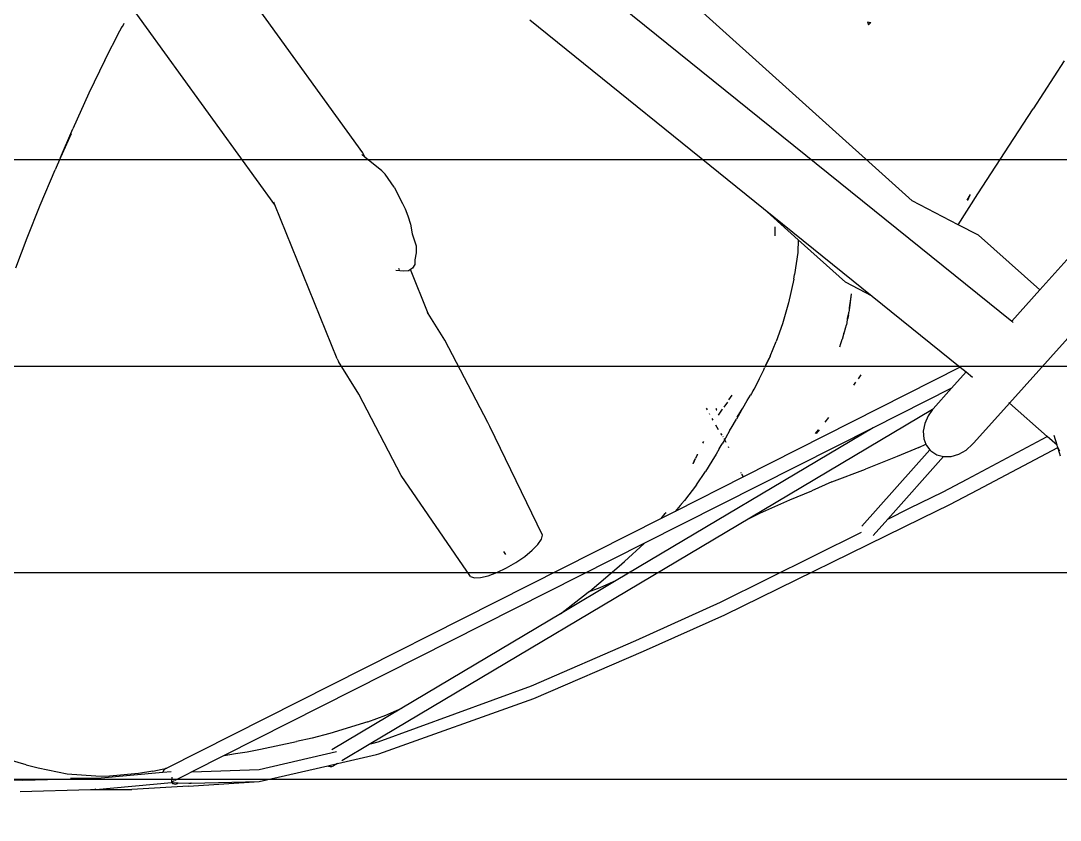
# Model space of a CAD drawing. Header units: millimetres. Extents: x -12551121 to 353735, y 112272 to 285506.
# Drawn here: x 95710.9 to 96182.6, y 175106.4 to 175469.3 of the extents above; entities that cross this region are included whole.
import ezdxf

# ---------------------------------------------------------------- set-up
doc = ezdxf.new("R2010")
doc.units = ezdxf.units.MM
doc.header["$MEASUREMENT"] = 0
doc.layers.add('+AT9-HATCH', color=8, linetype='Continuous')
doc.layers.add('+AT9_Hardscape', color=1, linetype='Continuous')

# ---------------------------------------------------------------- blocks, each defined once
blk = doc.blocks.new('hammock')
at = {"layer": '+AT9_Hardscape', "color": 1}
for p, q in [((-816.62, -1431.27), (-493.85, -1691.74)), ((-788.31, -1615.28), (-856.32, -1521.32)), ((-538.97, -1637.18), (-650.23, -1537.01)), ((-828.31, -1638.87), (-894.83, -1546.98)), ((-896.77, -1556.62), (-897.11, -1557.32)), ((-712.61, -1554.94), (-606.45, -1640.61)), ((-559.3, -1555.83), (-557.77, -1556.15)), ((-559.3, -1555.83), (-558.87, -1557.27)), ((-557.77, -1556.15), (-558.87, -1557.27)), ((-905.5, -1573.21), (-898.57, -1560.01)), ((-898.57, -1560.01), (-897.51, -1558.04)), ((-897.6, -1558.34), (-897.11, -1557.32)), ((-897.11, -1557.32), (-897.51, -1558.04)), ((-905.5, -1573.21), (-912.72, -1588.28)), ((-469.99, -1573.61), (-484.04, -1595.35)), ((-912.72, -1588.28), (-919.97, -1604.45)), ((-492.87, -1608.8), (-484.04, -1595.35)), ((-925.5, -1617.45), (-919.97, -1604.45)), ((-920.69, -1606.69), (-925.5, -1617.45)), ((-509.17, -1633.95), (-492.87, -1608.8)), ((-925.5, -1617.45), (-928, -1623.06)), ((-787.41, -1617.22), (-788.75, -1616.14)), ((-787.6, -1616.77), (-788.31, -1615.28)), ((-787.41, -1617.22), (-787.6, -1616.77)), ((-779.74, -1623.46), (-787.41, -1617.22)), ((-934.78, -1639.05), (-928, -1623.06)), ((-779.74, -1623.46), (-778.26, -1624.98)), ((-774.19, -1630.98), (-778.26, -1624.98)), ((-774.19, -1630.98), (-770.3, -1638.35)), ((-518.15, -1648), (-509.17, -1633.95)), ((-514.02, -1636.87), (-512.53, -1634.25)), ((-514.02, -1636.87), (-513.29, -1635.79)), ((-513.8, -1636.77), (-514.02, -1636.87)), ((-513.8, -1636.77), (-513.29, -1635.79)), ((-513.29, -1635.79), (-512.53, -1634.25)), ((-940.7, -1653.94), (-934.78, -1639.05)), ((-828.31, -1638.87), (-828.79, -1637.7)), ((-800, -1708.8), (-828.31, -1638.87)), ((-770.3, -1638.35), (-769.05, -1640.78)), ((-769.05, -1640.78), (-767.84, -1643.9)), ((-590.69, -1654.79), (-606.45, -1640.61)), ((-606.45, -1640.61), (-557.15, -1680.39)), ((-518.15, -1648), (-538.97, -1637.18)), ((-767.84, -1643.9), (-766.77, -1647.69)), ((-766.77, -1647.69), (-765.94, -1652.07)), ((-601.19, -1652.97), (-601.23, -1648.84)), ((-508.98, -1652.77), (-518.15, -1648)), ((-945.83, -1667.57), (-940.7, -1653.94)), ((-765.94, -1652.07), (-764.1, -1657.5)), ((-601.19, -1652.97), (-601.13, -1652.02)), ((-590.69, -1654.79), (-590.96, -1660.41)), ((-569.28, -1674.08), (-590.69, -1654.79)), ((-481.04, -1677.47), (-508.98, -1652.77)), ((-764.1, -1657.5), (-764.12, -1660.69)), ((-590.94, -1660.57), (-592.36, -1670.59)), ((-590.96, -1660.41), (-590.94, -1660.57)), ((-481.04, -1677.47), (-464.72, -1659.28)), ((-764.68, -1663.92), (-764.69, -1665.97)), ((-764.12, -1660.69), (-764.68, -1663.92)), ((-769.72, -1668.99), (-773.43, -1668.75)), ((-771.92, -1668.11), (-772.09, -1667.98)), ((-771.7, -1668.1), (-772.09, -1667.98)), ((-771.92, -1668.11), (-771.7, -1668.1)), ((-767.69, -1668.92), (-769.72, -1668.99)), ((-767.37, -1668.93), (-767.69, -1668.92)), ((-766.74, -1668.3), (-767.58, -1668.85)), ((-767.37, -1668.93), (-767.58, -1668.85)), ((-765.82, -1667.71), (-766.74, -1668.3)), ((-758.65, -1688.27), (-766.74, -1668.3)), ((-764.69, -1665.97), (-765.82, -1667.71)), ((-592.65, -1672.66), (-595.07, -1683.48)), ((-592.65, -1672.66), (-592.36, -1670.59)), ((-557.15, -1680.39), (-569.28, -1674.08)), ((-566.69, -1679.28), (-567.46, -1685.71)), ((-481.04, -1677.47), (-493.85, -1691.74)), ((-595.07, -1683.48), (-597.89, -1692.89)), ((-567.46, -1685.71), (-566.68, -1680.59)), ((-557.15, -1680.39), (-517.15, -1712.67)), ((-758.65, -1688.27), (-758.95, -1687.8)), ((-751.11, -1700.43), (-758.65, -1688.27)), ((-568.31, -1690.34), (-567.81, -1688.12)), ((-567.97, -1689.17), (-567.81, -1688.12)), ((-567.81, -1688.12), (-567.79, -1687.98)), ((-567.79, -1687.98), (-567.71, -1687.61)), ((-567.6, -1686.71), (-567.71, -1687.61)), ((-567.53, -1686.25), (-567.6, -1686.71)), ((-567.52, -1686.01), (-567.53, -1686.25)), ((-567.52, -1686.01), (-567.49, -1685.81)), ((-567.46, -1685.71), (-567.49, -1685.81)), ((-597.89, -1692.89), (-600.77, -1700.92)), ((-569.33, -1694.95), (-568.87, -1693.35)), ((-568.46, -1691.15), (-568.87, -1693.35)), ((-568.35, -1690.78), (-568.46, -1691.15)), ((-568.26, -1690.32), (-568.35, -1690.78)), ((-568.35, -1690.78), (-568.31, -1690.34)), ((-567.97, -1689.17), (-568.26, -1690.32)), ((-494.83, -1728.95), (-462.97, -1693.45)), ((-493.85, -1691.74), (-493.16, -1692.29)), ((-570.15, -1697.78), (-570.84, -1700.06)), ((-570.03, -1697.39), (-570.15, -1697.78)), ((-570.03, -1697.39), (-569.86, -1696.83)), ((-569.82, -1696.67), (-569.86, -1696.83)), ((-569.39, -1695.22), (-569.82, -1696.67)), ((-569.39, -1695.22), (-569.33, -1694.95)), ((-731.65, -1737.67), (-751.11, -1700.43)), ((-603.53, -1707.61), (-600.77, -1700.92)), ((-571.84, -1703.38), (-571.36, -1701.87)), ((-571.36, -1701.87), (-570.97, -1700.49)), ((-570.97, -1700.49), (-570.89, -1700.3)), ((-570.89, -1700.3), (-570.88, -1700.2)), ((-570.88, -1700.2), (-570.82, -1700.12)), ((-570.84, -1700.06), (-570.82, -1700.12)), ((-603.53, -1707.61), (-605.46, -1711.78)), ((-800, -1708.8), (-799.38, -1710.07)), ((-790.18, -1724.91), (-799.38, -1710.07)), ((-605.46, -1711.78), (-606.01, -1712.97)), ((-605.46, -1711.78), (-603.98, -1708.46)), ((-517.15, -1712.67), (-615.5, -1762.35)), ((-608.31, -1717.81), (-606.36, -1713.79)), ((-606.36, -1713.79), (-606.01, -1712.97)), ((-562.3, -1716.1), (-563.56, -1717.87)), ((-514.53, -1714.78), (-521.14, -1722.14)), ((-517.15, -1712.67), (-514.53, -1714.78)), ((-514.53, -1714.78), (-511.66, -1717.1)), ((-610.78, -1722.64), (-609.68, -1720.57)), ((-609.68, -1720.57), (-608.31, -1717.81)), ((-564.68, -1719.44), (-565.66, -1720.8)), ((-770.87, -1761.86), (-790.18, -1724.91)), ((-622.2, -1727.48), (-620.76, -1725.36)), ((-613.83, -1727.79), (-612.36, -1725.36)), ((-611.94, -1724.59), (-612.36, -1725.36)), ((-611.3, -1723.51), (-611.94, -1724.59)), ((-611.24, -1723.4), (-611.3, -1723.51)), ((-611.24, -1723.4), (-610.78, -1722.64)), ((-521.14, -1722.14), (-556.72, -1740.12)), ((-521.14, -1722.14), (-529.55, -1731.51)), ((-632.46, -1731.25), (-632.06, -1731.94)), ((-622.89, -1728.51), (-624.45, -1730.8)), ((-616.46, -1732.13), (-615.94, -1731.26)), ((-615.94, -1731.26), (-613.83, -1727.79)), ((-494.83, -1728.95), (-511.05, -1747.02)), ((-494.83, -1728.95), (-495.14, -1728.68)), ((-477.75, -1744.05), (-494.83, -1728.95)), ((-632.05, -1731.97), (-632.06, -1731.94)), ((-630.82, -1734.12), (-631.04, -1733.74)), ((-629.38, -1736.63), (-629.75, -1735.99)), ((-627.99, -1731.67), (-628.01, -1731.93)), ((-628.01, -1731.93), (-627.73, -1731.93)), ((-627.96, -1731.43), (-627.99, -1731.67)), ((-627.73, -1731.93), (-627.99, -1731.67)), ((-627.73, -1731.93), (-627.96, -1731.43)), ((-626.87, -1734.37), (-625.1, -1731.74)), ((-625.05, -1731.67), (-625.1, -1731.74)), ((-616.46, -1732.13), (-618.79, -1736.18)), ((-618.38, -1735.26), (-616.46, -1732.13)), ((-529.78, -1731.83), (-612.69, -1781.16)), ((-578.45, -1737.62), (-576.85, -1735.51)), ((-531.82, -1734.65), (-533.32, -1738.13)), ((-529.78, -1731.83), (-531.82, -1734.65)), ((-529.55, -1731.51), (-529.78, -1731.83)), ((-730.65, -1739.61), (-731.65, -1737.67)), ((-706.8, -1788.83), (-730.65, -1739.61)), ((-556.72, -1740.12), (-673.32, -1809.49)), ((-556.72, -1740.12), (-660.49, -1792.54)), ((-626.85, -1741.08), (-628.05, -1738.97)), ((-621.76, -1741.24), (-621.14, -1740.25)), ((-621.14, -1740.25), (-618.79, -1736.18)), ((-533.32, -1738.13), (-533.95, -1741.7)), ((-625.3, -1743.5), (-625.83, -1742.68)), ((-624.08, -1745.41), (-625.24, -1747.45)), ((-624.84, -1744.22), (-624.95, -1744.04)), ((-624.08, -1745.41), (-624.33, -1745.01)), ((-623.77, -1744.86), (-624.08, -1745.41)), ((-624, -1745.53), (-624.08, -1745.41)), ((-623.36, -1746.82), (-624, -1745.53)), ((-621.76, -1741.24), (-623.77, -1744.86)), ((-581.71, -1741), (-582.97, -1742.78)), ((-582.39, -1742.76), (-581.03, -1740.99)), ((-533.95, -1741.7), (-533.67, -1745.13)), ((-533.67, -1745.13), (-532.74, -1747.54)), ((-514.06, -1763.43), (-477.75, -1744.05)), ((-473.27, -1748.01), (-477.75, -1744.05)), ((-473.27, -1748.01), (-474.53, -1743.67)), ((-634.01, -1747.13), (-633.6, -1746.29)), ((-626.54, -1749.64), (-628.01, -1752.04)), ((-626.54, -1749.64), (-625.24, -1747.45)), ((-622.16, -1749.26), (-622.4, -1748.78)), ((-530.95, -1750.1), (-561.93, -1784.81)), ((-535.92, -1749.1), (-545.86, -1753.24)), ((-535.92, -1749.1), (-532.74, -1747.54)), ((-532.74, -1747.54), (-532.49, -1748.18)), ((-532.49, -1748.18), (-530.95, -1750.1)), ((-530.95, -1750.1), (-530.51, -1750.65)), ((-517.76, -1752.09), (-514.47, -1750.22)), ((-514.47, -1750.22), (-511.59, -1747.63)), ((-511.59, -1747.63), (-511.35, -1747.29)), ((-511.05, -1747.02), (-511.35, -1747.29)), ((-509.21, -1768.3), (-472.86, -1749.08)), ((-473.18, -1748.35), (-473.27, -1748.01)), ((-472.91, -1748.87), (-473.18, -1748.35)), ((-472.86, -1749.08), (-472.91, -1748.87)), ((-472.01, -1750.67), (-472.91, -1748.87)), ((-472.2, -1751.57), (-472.86, -1749.08)), ((-638.47, -1756.29), (-637.44, -1754.24)), ((-637.5, -1754.25), (-638.47, -1756.29)), ((-636.49, -1752.2), (-637.42, -1754.09)), ((-636.53, -1752.48), (-637.33, -1754.03)), ((-636.49, -1752.2), (-636.45, -1752.13)), ((-636.44, -1752.09), (-636.41, -1752.05)), ((-628.01, -1752.04), (-630.01, -1755.26)), ((-545.86, -1753.24), (-560.23, -1758.86)), ((-524.77, -1753.17), (-550.12, -1781.58)), ((-530.51, -1750.65), (-527.85, -1752.36)), ((-527.85, -1752.36), (-524.77, -1753.17)), ((-524.77, -1753.17), (-524.69, -1753.19)), ((-524.69, -1753.19), (-521.25, -1753.1)), ((-521.25, -1753.1), (-517.76, -1752.09)), ((-471.62, -1753.08), (-472.2, -1751.57)), ((-638.47, -1756.29), (-638.51, -1756.32)), ((-630.01, -1755.26), (-632.88, -1759.95)), ((-575.48, -1764.72), (-560.23, -1758.86)), ((-739.44, -1807.66), (-770.87, -1761.86)), ((-615.5, -1762.35), (-646.59, -1778.06)), ((-636.91, -1765.96), (-632.88, -1759.95)), ((-616.55, -1760.66), (-616.68, -1760.39)), ((-615.5, -1762.35), (-616.27, -1761.14)), ((-524.88, -1769.17), (-514.06, -1763.43)), ((-636.91, -1765.96), (-642.38, -1773.18)), ((-594.55, -1772.85), (-584.5, -1768.71)), ((-575.48, -1764.72), (-584.5, -1768.71)), ((-521.84, -1774.93), (-509.21, -1768.3)), ((-642.38, -1773.18), (-643.69, -1774.7)), ((-608.13, -1778.95), (-594.55, -1772.85)), ((-540.29, -1776.69), (-524.88, -1769.17)), ((-646.59, -1778.06), (-653.25, -1781.42)), ((-644.28, -1775.38), (-646.59, -1778.06)), ((-644.28, -1775.38), (-643.75, -1774.77)), ((-643.75, -1774.77), (-643.69, -1774.7)), ((-550.12, -1781.58), (-540.29, -1776.69)), ((-534.64, -1781.11), (-521.84, -1774.93)), ((-653.25, -1781.42), (-877.31, -1894.6)), ((-612.69, -1781.16), (-784.68, -1883.48)), ((-653.15, -1781.31), (-653.25, -1781.42)), ((-652.12, -1780.16), (-653.15, -1781.31)), ((-652.12, -1780.16), (-651.76, -1779.72)), ((-651.76, -1779.72), (-651.11, -1778.99)), ((-650.82, -1778.56), (-651.11, -1778.99)), ((-624.05, -1825.11), (-534.64, -1781.11)), ((-612.69, -1781.16), (-608.13, -1778.95)), ((-550.12, -1781.58), (-556.75, -1789.01)), ((-550.3, -1781.67), (-550.12, -1781.58)), ((-625.96, -1819.3), (-562.06, -1787.52)), ((-660.49, -1792.54), (-851.25, -1888.92)), ((-708.87, -1793.07), (-707.29, -1790.72)), ((-707.29, -1790.72), (-706.8, -1788.83)), ((-669.63, -1800.83), (-660.61, -1792.65)), ((-660.49, -1792.54), (-660.61, -1792.65)), ((-724.43, -1796.3), (-723.66, -1797.64)), ((-714.85, -1798.53), (-711.45, -1795.74)), ((-711.45, -1795.74), (-708.87, -1793.07)), ((-723.13, -1803.74), (-718.83, -1801.26)), ((-718.83, -1801.26), (-714.85, -1798.53)), ((-672.04, -1802.99), (-669.63, -1800.83)), ((-731.5, -1807.3), (-727.45, -1805.8)), ((-727.45, -1805.8), (-723.13, -1803.74)), ((-685.34, -1814.22), (-672.04, -1802.99)), ((-739.44, -1807.66), (-737.7, -1808.27)), ((-737.7, -1808.27), (-734.99, -1808.14)), ((-734.99, -1808.14), (-731.5, -1807.3)), ((-673.32, -1809.49), (-698.57, -1824.51)), ((-673.32, -1809.49), (-680.76, -1812.77)), ((-698.57, -1824.51), (-686.05, -1814.77)), ((-680.76, -1812.77), (-686.05, -1814.77)), ((-686.05, -1814.77), (-685.34, -1814.22)), ((-664.4, -1836.62), (-625.96, -1819.3)), ((-698.57, -1824.51), (-770.62, -1867.37)), ((-660.97, -1841.56), (-624.05, -1825.11)), ((-711.78, -1857.33), (-664.4, -1836.62)), ((-710.75, -1863.08), (-660.97, -1841.56)), ((-781.45, -1882.62), (-711.78, -1857.33)), ((-781.06, -1888.2), (-710.75, -1863.08)), ((-770.62, -1867.37), (-802.45, -1886.31)), ((-777.83, -1870.56), (-770.62, -1867.37)), ((-786.03, -1873.58), (-777.83, -1870.56)), ((-786.03, -1873.58), (-803.3, -1878.92)), ((-811.3, -1881.08), (-818.5, -1882.53)), ((-803.3, -1878.92), (-811.3, -1881.08)), ((-840.81, -1887.15), (-834.86, -1885.96)), ((-834.86, -1885.96), (-818.5, -1882.53)), ((-784.68, -1883.48), (-797.91, -1891.35)), ((-784.68, -1883.48), (-784.3, -1883.39)), ((-784.3, -1883.39), (-781.45, -1882.62)), ((-941.14, -1893.2), (-953.19, -1889.66)), ((-851.32, -1888.93), (-865.95, -1896.32)), ((-851.32, -1888.93), (-851.25, -1888.92)), ((-851.25, -1888.92), (-846.11, -1888.05)), ((-846.11, -1888.05), (-840.81, -1887.15)), ((-835.34, -1895.28), (-800.29, -1887.12)), ((-799.9, -1892.54), (-782.11, -1888.48)), ((-782.11, -1888.48), (-781.06, -1888.2)), ((-941.14, -1893.2), (-935.67, -1894.54)), ((-935.67, -1894.54), (-922.57, -1897.15)), ((-908.79, -1899.16), (-879.09, -1896.49)), ((-883.63, -1896.03), (-890.13, -1897.06)), ((-883.63, -1896.03), (-877.31, -1894.6)), ((-879.09, -1896.49), (-875.36, -1896.16)), ((-879.08, -1896.43), (-879.09, -1896.49)), ((-878.77, -1895.73), (-879.08, -1896.43)), ((-878.3, -1895.17), (-878.77, -1895.73)), ((-877.7, -1894.8), (-878.3, -1895.17)), ((-877.31, -1894.6), (-877.7, -1894.8)), ((-875.36, -1896.16), (-875.33, -1896.15)), ((-865.95, -1896.32), (-868.24, -1897.47)), ((-865.95, -1896.32), (-835.34, -1895.28)), ((-835.36, -1900.62), (-804.26, -1893.53)), ((-804.26, -1893.53), (-799.9, -1892.54)), ((-804.26, -1893.53), (-803.99, -1893.68)), ((-803.99, -1893.68), (-803.19, -1893.86)), ((-803.19, -1893.86), (-802.4, -1893.83)), ((-802.4, -1893.83), (-801.66, -1893.58)), ((-799.9, -1892.54), (-801.66, -1893.58)), ((-976.26, -1898.94), (-942.73, -1900.12)), ((-942.73, -1900.12), (-909.07, -1899.17)), ((-922.57, -1897.15), (-909.5, -1898.19)), ((-920.97, -1899.11), (-909.07, -1899.17)), ((-909.5, -1898.19), (-903.27, -1898.23)), ((-909.46, -1904.25), (-875.25, -1901.12)), ((-909.07, -1899.17), (-908.79, -1899.16)), ((-890.13, -1897.06), (-903.27, -1898.23)), ((-875.25, -1901.12), (-875.07, -1901.1)), ((-875.25, -1901.12), (-875.22, -1901.14)), ((-875.07, -1901.1), (-875.06, -1900.92)), ((-875.07, -1901.1), (-874.98, -1901.11)), ((-875.06, -1900.92), (-874.94, -1898.69)), ((-873.95, -1900.36), (-875.06, -1900.92)), ((-874.98, -1901.11), (-872.12, -1901.29)), ((-868.24, -1897.47), (-873.69, -1900.23)), ((-868.09, -1897.46), (-868.24, -1897.47)), ((-867.4, -1902.78), (-835.36, -1900.62)), ((-866.3, -1901.5), (-835.36, -1900.62)), ((-943.87, -1905.26), (-911.99, -1904.31)), ((-911.99, -1904.31), (-911.62, -1904.31)), ((-911.62, -1904.31), (-909.92, -1904.25)), ((-911.62, -1904.31), (-893.18, -1904.39)), ((-909.53, -1904.24), (-909.92, -1904.25)), ((-909.46, -1904.25), (-909.53, -1904.24)), ((-867.4, -1902.78), (-893.18, -1904.39)), ((-874.95, -1901.34), (-874.66, -1901.55)), ((-874.66, -1901.55), (-873.98, -1901.8)), ((-873.98, -1901.8), (-873.28, -1901.83)), ((-873.28, -1901.83), (-872.61, -1901.64)), ((-872.61, -1901.64), (-872.12, -1901.29)), ((-872.12, -1901.29), (-867.3, -1901.52)), ((-867.3, -1901.52), (-866.45, -1901.36)), ((-867.3, -1901.52), (-866.3, -1901.5)), ((-866.45, -1901.36), (-866.3, -1901.5))]:
    blk.add_line(p, q, dxfattribs=at)

msp = doc.modelspace()

# ---------------------------------------------------------------- hatches: boundary and pattern name
at = {"layer": '+AT9-HATCH'}
h = msp.add_hatch(dxfattribs=at)
h.set_pattern_fill('LINE', color=8, scale=750)
h.paths.add_polyline_path([(98342.22, 176851.47), (98342.22, 179526.48), (97292.22, 179526.48, 0.414214), (96392.22, 178626.48), (96392.22, 177751.48, -0.414214), (95292.22, 176651.48), (94892.22, 176651.48), (94892.22, 174751.48), (96392.22, 174751.48, 0.414214), (97292.22, 175651.48), (97292.22, 176001.46), (97292.22, 176451.47, -0.414214), (97692.22, 176851.47), (98342.22, 176851.47)], is_closed=False)
h.paths.add_polyline_path([(98392.22, 179526.48), (98392.22, 176851.47), (98692.22, 176851.47), (98692.22, 179526.48)])
h.paths.add_polyline_path([(98742.22, 179526.48), (98742.22, 176851.47), (99042.22, 176851.47), (99042.22, 179526.48)])
h.paths.add_polyline_path([(99367.22, 179526.48), (99367.22, 176851.47), (99667.22, 176851.47), (99667.22, 179526.48)])
h.paths.add_polyline_path([(99717.22, 179526.48), (99717.22, 176851.47), (100017.22, 176851.47), (100017.22, 179526.48)])
h.paths.add_polyline_path([(100067.22, 179526.48), (100067.22, 176851.47), (100367.22, 176851.47), (100367.22, 179526.48)])
h.paths.add_polyline_path([(100417.22, 179526.48), (100417.22, 176851.47), (100717.22, 176851.47), (100717.22, 179526.48)])
h.paths.add_polyline_path([(101067.22, 176716.04), (101067.22, 179526.48), (100767.22, 179526.48), (100767.22, 176851.46), (100767.22, 176851.46, -0.21525)])
h.paths.add_polyline_path([(101117.22, 179526.48), (101117.22, 173451.49), (101417.22, 173451.49), (101417.22, 179503.97, 0.056082), (101217.22, 179526.48), (101117.22, 179526.48)], is_closed=False)
h.paths.add_polyline_path([(101467.22, 179491.06), (101467.22, 173451.49), (101767.22, 173451.49), (101767.22, 179338.87, 0.094274)])
h.paths.add_polyline_path([(102117.22, 178626.63, 0.213378), (101817.22, 179297.3), (101817.22, 173451.49), (102117.22, 173451.49), (102117.22, 178626.48)], is_closed=False)
h.paths.add_polyline_path([(101817.22, 173101.46), (101817.22, 170101.46), (102117.22, 170101.46), (102117.22, 173101.46)])
h.paths.add_polyline_path([(101467.22, 173101.46), (101467.22, 170101.46), (101767.22, 170101.46), (101767.22, 173101.46)])
h.paths.add_polyline_path([(101117.22, 173101.46), (101117.22, 170101.46), (101417.22, 170101.46), (101417.22, 173101.46)])
h.paths.add_polyline_path([(101117.22, 169801.46), (101117.22, 166601.46), (101417.22, 166601.46), (101417.22, 169801.46)])
h.paths.add_polyline_path([(101467.22, 169801.46), (101467.22, 166601.46), (101767.22, 166601.46), (101767.22, 169801.46)])
h.paths.add_polyline_path([(101817.22, 169801.46), (101817.22, 166601.46), (102117.22, 166601.46), (102117.22, 169801.46)])
h.paths.add_polyline_path([(102517.22, 169801.46), (102817.22, 169801.46), (102817.22, 166601.46), (102517.22, 166601.46)])
h.paths.add_polyline_path([(102167.22, 169801.46), (102467.22, 169801.46), (102467.22, 166601.46), (102167.22, 166601.46)])
h.paths.add_polyline_path([(102867.22, 169801.46), (103167.22, 169801.46), (103167.22, 166601.46), (102867.22, 166601.46)])
h.paths.add_polyline_path([(102867.22, 173101.46), (103167.22, 173101.46), (103167.22, 170101.46), (102867.22, 170101.46)])
h.paths.add_polyline_path([(102167.22, 173101.46), (102467.22, 173101.46), (102467.22, 170101.46), (102167.22, 170101.46)])
h.paths.add_polyline_path([(102517.22, 173101.46), (102817.22, 173101.46), (102817.22, 170101.46), (102517.22, 170101.46)])
at = {"layer": '+AT9_Hardscape'}
h = msp.add_hatch(dxfattribs=at)
h.set_pattern_fill('CTYSQMK2', color=8, scale=30)
h.set_pattern_definition([(0, (84.85, 0), (360, 360), [550.293, -169.707]), (90, (0, 84.85), (-360, 360), [550.293, -169.707]), (45, (275.15, 360), (-360.0008, 360.0008), [120, -389.118]), (315, (275.15, 360), (360.0008, 360.0008), [120, -389.118]), (45, (360, 275.15), (-360.0008, 360.0008), [120, -389.118]), (315, (360, 444.85), (360.0008, 360.0008), [120, -389.118])])
h.paths.add_polyline_path([(103192.22, 169851.63), (101067.23, 169851.63), (101067.22, 170051.5), (101067.23, 173151.63), (101067.22, 173351.46), (101067.22, 176451.46, 0.414214), (100767.22, 176751.46), (99292.22, 176751.46), (99092.22, 176751.47), (98142.22, 176751.46), (97692.22, 176751.46, 0.414213), (97392.22, 176451.46), (97392.22, 176001.46), (97392.22, 175651.48, -0.414214), (96392.22, 174651.48), (94842.22, 174651.48), (94842.23, 173826.46), (97342.22, 173826.46), (97342.22, 173226.46), (97342.22, 171216.47), (99072.22, 171216.47), (99092.22, 171216.47), (99092.23, 175751.61), (99272.22, 175751.61), (99292.22, 175751.47), (99292.22, 170526.63), (99272.22, 170526.49), (99272.22, 166551.62), (101067.22, 166551.62), (101078.67, 169851.48), (101972.22, 169851.48), (101972.22, 169801.46), (102117.22, 169801.46), (102117.22, 168556.82), (102167.22, 168556.82), (102161.93, 169077.07), (102122.22, 169077.07), (102122.22, 169851.48), (103015.77, 169851.48), (103015.77, 169801.46), (103042.22, 169801.46), (103042.22, 169851.48), (103192.22, 169851.48)], is_closed=False)
h.paths.add_polyline_path([(102167.22, 171018.02), (102117.22, 171021.5), (102167.22, 171020.13), (102175.69, 171019.89)], is_closed=False)
h.paths.add_polyline_path([(94842.22, 173226.46), (94822.22, 171216.47), (96211.93, 171216.47), (96442.22, 171216.47), (96442.22, 173226.46), (94842.22, 173226.46)])
h.paths.add_polyline_path([(96442.22, 173226.46), (96442.22, 171216.47), (96742.22, 171216.47), (96742.22, 173226.46)])
h.paths.add_polyline_path([(97042.22, 173226.46), (96742.22, 173226.46), (96742.22, 171216.47), (97042.22, 171216.47)])
h.paths.add_polyline_path([(97042.22, 171216.47), (97342.22, 171216.47), (97342.22, 173226.46), (97042.22, 173226.46)])

# ---------------------------------------------------------------- block references
msp.add_blockref('hammock', (96654.46, 177024.7))

doc.saveas('drawing.dxf')
